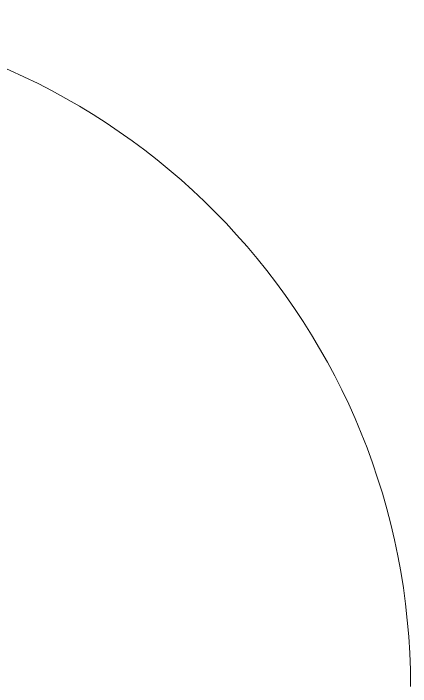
# Model space of a CAD drawing. Header units: inches. Extents: x -4235 to -464, y 9706 to 12425.
# Drawn here: x -3110.42 to -3089.18, y 10050.99 to 10087 of the extents above; entities that cross this region are included whole.
import ezdxf

# ---------------------------------------------------------------- set-up
doc = ezdxf.new("R2010")
doc.units = ezdxf.units.IN
doc.header["$MEASUREMENT"] = 0
for name, color, linetype, lineweight in [('0-1', 7, 'Continuous', 5), ('0-2', 254, 'Continuous', 9), ('A-DOOR-1', 7, 'Continuous', 9), ('A-DOOR-2', 90, 'Continuous', 20)]:
    doc.layers.add(name, color=color, linetype=linetype, lineweight=lineweight)

# ---------------------------------------------------------------- blocks, each defined once
blk = doc.blocks.new('SWING - SINGLE - FLUSH - 36_ x 80_ - OFFSET PIVOT DOOR AT MAGIC PAK AND WASHER_DRYER-3199415-BACKGROUND - 1ST FLOOR')
at = {"layer": 'A-DOOR-1'}
blk.add_arc((18, -2.375), 36.067, 180, 266.8211, dxfattribs=at)
at = {"layer": 'A-DOOR-2'}
for p, q in [((16, -2.375), (16, -38.386)), ((18, -2.375), (16, -2.375)), ((18, -2.375), (18, -38.386)), ((18, -38.386), (16, -38.386))]:
    blk.add_line(p, q, dxfattribs=at)
blk = doc.blocks.new('CTR - 1st Phase - Unit Layouts_rvt-1-BACKGROUND - 1ST FLOOR')
at = {"layer": '0-2', "rotation": 180}
blk.add_blockref('SWING - SINGLE - FLUSH - 36_ x 80_ - OFFSET PIVOT DOOR AT MAGIC PAK AND WASHER_DRYER-3199415-BACKGROUND - 1ST FLOOR', (-3107.25, 10048.614), dxfattribs=at)

msp = doc.modelspace()

# ---------------------------------------------------------------- block references
at = {"layer": '0-1'}
msp.add_blockref('CTR - 1st Phase - Unit Layouts_rvt-1-BACKGROUND - 1ST FLOOR', (0, 0), dxfattribs=at)

doc.saveas('drawing.dxf')
